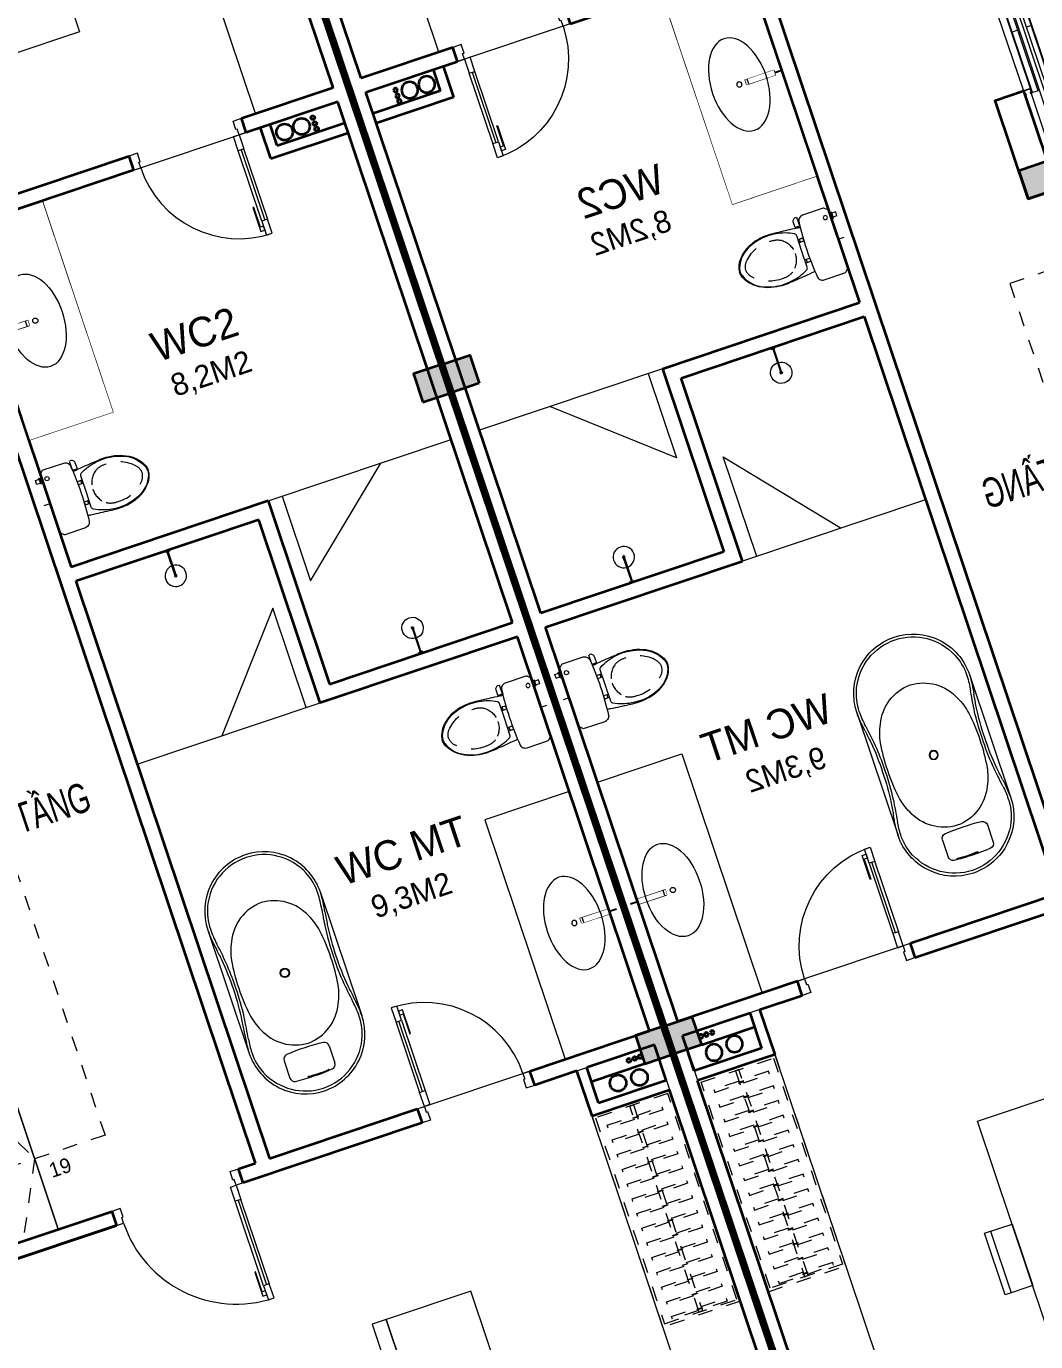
# Model space of a CAD drawing. Header units: metres. Extents: x 568332 to 569219, y 2065964 to 2066430.
# Drawn here: x 568429.1 to 568435.89, y 2065984.98 to 2065993.84 of the extents above; entities that cross this region are included whole.
import ezdxf

# ---------------------------------------------------------------- set-up
doc = ezdxf.new("R2010")
doc.units = ezdxf.units.M
for name, pattern in [('$AUDIT_BAD_LTYPE2', [0]), ('CENTER', [2, 1.25, -0.25, 0.25, -0.25]), ('HIDDEN', [0.375, 0.25, -0.125]), ('HIDDEN2', [0.1875, 0.125, -0.0625]), ('X-5M-G-MB PHONGNGU$0$HIDDEN2', [0.1875, 0.125, -0.0625]), ('xref-thap C (mb tang 32-2)$0$HIDDEN', [0.375, 0.25, -0.125])]:
    doc.linetypes.add(name, pattern=pattern)
doc.layers.get('0').update_dxf_attribs({"linetype": 'CONTINUOUS'})
doc.layers.get('DEFPOINTS').update_dxf_attribs({"linetype": 'CONTINUOUS'})
for name, color, linetype, lineweight in [('-CENTER', 143, 'CENTER', 13), ('-CONCRETE', 1, 'CONTINUOUS', 35), ('-DOOR', 137, 'CONTINUOUS', 9), ('-FURNITURE', 46, 'CONTINUOUS', 9), ('-KH', 143, 'CONTINUOUS', 13), ('-LINE1', 7, 'CONTINUOUS', 18), ('-LINE2', 252, 'CONTINUOUS', 9), ('-STEEL1', 1, 'CONTINUOUS', 35), ('-TEXT', 7, 'CONTINUOUS', 15), ('-WALL', 4, 'CONTINUOUS', 35), ('TEXT25', 2, 'CONTINUOUS', 13)]:
    doc.layers.add(name, color=color, linetype=linetype, lineweight=lineweight)
doc.layers.add('-RANH GIOI LO DAT', color=12, linetype='CONTINUOUS')
doc.layers.add('ChiaLo', color=128, linetype='CENTER')
doc.styles.add('SVN_AVO_thuong', font='')
doc.styles.add('T1', font='', dxfattribs={"height": 200})
doc.styles.get('SVN_AVO_thuong').set_extended_font_data('SVN-Avo')
doc.styles.get('T1').set_extended_font_data('VNgeometric Light')

# ---------------------------------------------------------------- blocks, each defined once
blk = doc.blocks.new('*U187')
at = {"linetype": 'X-5M-G-MB PHONGNGU$0$HIDDEN2'}
for points in [[(0, 600.0000000004657), (0, 0), (1636.196318108544, -5.568266150429466e-10), (1636.196318108544, 599.9999999999088)], [(1616.196318108544, 579.9996613718355), (1616.196318108544, 19.99966137183562), (20, 20.00000000046566), (20, 580.0000000004657)], [(1616.196318108544, 286.6991212949177), (1616.196318108544, 313.0991212948245), (20, 313.0991212953813), (19.99999859370291, 286.6991212952417)], [(113.7817614636733, 319.1750910408318), (109.4317788550979, 319.1750910408318), (109.4317788550979, 280.441767644881), (113.7817614636733, 280.441767644881)], [(227.7817614636733, 319.1750910407849), (223.4317788550979, 319.1750910407849), (223.4317788550979, 280.4417676448341), (227.7817614636733, 280.4417676448341)], [(341.7817614636733, 319.175091040738), (337.4317788550979, 319.175091040738), (337.4317788550979, 280.4417676447872), (341.7817614636733, 280.4417676447872)], [(455.7817614636733, 319.1750910406911), (451.4317788550979, 319.1750910406911), (451.4317788550979, 280.4417676447403), (455.7817614636733, 280.4417676447403)], [(569.7817614636733, 319.1750910406442), (565.431778855098, 319.1750910406442), (565.431778855098, 280.4417676446934), (569.7817614636733, 280.4417676446934)], [(683.7817614636733, 319.1750910405973), (679.431778855098, 319.1750910405973), (679.431778855098, 280.4417676446465), (683.7817614636733, 280.4417676446465)], [(797.7817614636733, 319.1750910405504), (793.431778855098, 319.1750910405504), (793.431778855098, 280.4417676445996), (797.7817614636733, 280.4417676445996)], [(911.7817614636733, 319.1750910405035), (907.431778855098, 319.1750910405035), (907.431778855098, 280.4417676445527), (911.7817614636733, 280.4417676445527)], [(1025.781761463673, 319.1750910404566), (1021.431778855098, 319.1750910404566), (1021.431778855098, 280.4417676445057), (1025.781761463673, 280.4417676445057)], [(1139.781761463673, 319.1750910404097), (1135.431778855098, 319.1750910404097), (1135.431778855098, 280.4417676444588), (1139.781761463673, 280.4417676444588)], [(1253.781761463673, 319.1750910403628), (1249.431778855098, 319.1750910403628), (1249.431778855098, 280.4417676444119), (1253.781761463673, 280.4417676444119)], [(1367.781761463673, 319.1750910403159), (1363.431778855098, 319.1750910403159), (1363.431778855098, 280.441767644365), (1367.781761463673, 280.441767644365)], [(1481.781761463673, 319.175091040269), (1477.431778855098, 319.175091040269), (1477.431778855098, 280.4417676443181), (1481.781761463673, 280.4417676443181)], [(1595.781761463673, 319.175091040222), (1591.431778855098, 319.175091040222), (1591.431778855098, 280.4417676442712), (1595.781761463673, 280.4417676442712)]]:
    blk.add_lwpolyline(points, close=True, dxfattribs=at)
for points in [[(122.2409142897814, 313.1103512093413), (122.2409142897814, 515.2497102723445), (100.1765458012815, 515.2497102723445), (100.1765458012815, 313.1103512093413)], [(236.2409142897814, 313.1103512092944), (236.2409142897814, 515.2497102722975), (214.1765458012815, 515.2497102722975), (214.1765458012815, 313.1103512092944)], [(350.2409142897814, 313.1103512092475), (350.2409142897814, 515.2497102722507), (328.1765458012815, 515.2497102722507), (328.1765458012815, 313.1103512092475)], [(464.2409142897814, 313.1103512092006), (464.2409142897814, 515.2497102722037), (442.1765458012815, 515.2497102722037), (442.1765458012815, 313.1103512092006)], [(578.2409142897814, 313.1103512091537), (578.2409142897814, 515.2497102721569), (556.1765458012815, 515.2497102721569), (556.1765458012815, 313.1103512091537)], [(692.2409142897814, 313.1103512091068), (692.2409142897814, 515.24971027211), (670.1765458012815, 515.24971027211), (670.1765458012815, 313.1103512091068)], [(806.2409142897814, 313.1103512090599), (806.2409142897814, 515.249710272063), (784.1765458012815, 515.249710272063), (784.1765458012815, 313.1103512090599)], [(920.2409142897814, 313.110351209013), (920.2409142897814, 515.2497102720162), (898.1765458012815, 515.2497102720162), (898.1765458012815, 313.110351209013)], [(1034.240914289781, 313.1103512089661), (1034.240914289781, 515.2497102719692), (1012.176545801281, 515.2497102719692), (1012.176545801281, 313.1103512089661)], [(1148.240914289781, 313.1103512089192), (1148.240914289781, 515.2497102719224), (1126.176545801281, 515.2497102719224), (1126.176545801281, 313.1103512089192)], [(1262.240914289781, 313.1103512088723), (1262.240914289781, 515.2497102718754), (1240.176545801281, 515.2497102718754), (1240.176545801281, 313.1103512088723)], [(1376.240914289781, 313.1103512088254), (1376.240914289781, 515.2497102718285), (1354.176545801281, 515.2497102718285), (1354.176545801281, 313.1103512088254)], [(1490.240914289781, 313.1103512087785), (1490.240914289781, 515.2497102717816), (1468.176545801281, 515.2497102717816), (1468.176545801281, 313.1103512087785)], [(1604.240914289781, 313.1103512087315), (1604.240914289781, 515.2497102717347), (1582.176545801281, 515.2497102717347), (1582.176545801281, 313.1103512087315)], [(100.1765458012815, 286.7103512094345), (100.1765458012815, 92.0852110228024), (122.2409142897814, 92.0852110228024), (122.2409142897814, 286.7103512094345)], [(214.1765458012815, 286.7103512093876), (214.1765458012815, 92.08521102275549), (236.2409142897814, 92.08521102275549), (236.2409142897814, 286.7103512093876)], [(328.1765458012815, 286.7103512093407), (328.1765458012815, 92.08521102270858), (350.2409142897814, 92.08521102270858), (350.2409142897814, 286.7103512093407)], [(442.1765458012815, 286.7103512092938), (442.1765458012815, 92.08521102266168), (464.2409142897814, 92.08521102266168), (464.2409142897814, 286.7103512092938)], [(556.1765458012815, 286.7103512092469), (556.1765458012815, 92.08521102261477), (578.2409142897814, 92.08521102261477), (578.2409142897814, 286.7103512092469)], [(670.1765458012815, 286.7103512092), (670.1765458012815, 92.08521102256786), (692.2409142897814, 92.08521102256786), (692.2409142897814, 286.7103512092)], [(784.1765458012815, 286.7103512091531), (784.1765458012815, 92.08521102252095), (806.2409142897814, 92.08521102252095), (806.2409142897814, 286.7103512091531)], [(898.1765458012815, 286.7103512091062), (898.1765458012815, 92.08521102247404), (920.2409142897814, 92.08521102247404), (920.2409142897814, 286.7103512091062)], [(1012.176545801281, 286.7103512090592), (1012.176545801281, 92.08521102242715), (1034.240914289781, 92.08521102242715), (1034.240914289781, 286.7103512090592)], [(1126.176545801281, 286.7103512090123), (1126.176545801281, 92.08521102238024), (1148.240914289781, 92.08521102238024), (1148.240914289781, 286.7103512090123)], [(1240.176545801281, 286.7103512089654), (1240.176545801281, 92.08521102233333), (1262.240914289781, 92.08521102233333), (1262.240914289781, 286.7103512089654)], [(1354.176545801281, 286.7103512089186), (1354.176545801281, 92.08521102228642), (1376.240914289781, 92.08521102228642), (1376.240914289781, 286.7103512089186)], [(1468.176545801281, 286.7103512088717), (1468.176545801281, 92.0852110222395), (1490.240914289781, 92.0852110222395), (1490.240914289781, 286.7103512088717)], [(1582.176545801281, 286.7103512088247), (1582.176545801281, 92.0852110221926), (1604.240914289781, 92.0852110221926), (1604.240914289781, 286.7103512088247)]]:
    blk.add_lwpolyline(points, dxfattribs=at)
blk = doc.blocks.new('A$C18091ED7')
for p, q in [((9.957147995010018e-09, -42.13376978135784), (0, -3.786117304116488e-07)), ((146.1412317672475, -26.59467297248193), (179.181621938591, -26.59467296488583)), ((146.1412317672475, -26.59467297248193), (146.1412317680188, -30.17859706786112)), ((146.1412317680188, -30.17859706786112), (165.7503655985456, -30.17859706340823)), ((153.0594147269658, -36.79204952501459), (146.1412317680188, -30.17859706786112)), ((152.3191092506386, -2.717133611440659e-07), (152.3191092568413, -26.59467297093943)), ((152.3191092506386, -2.717133611440659e-07), (179.1816219322718, -2.654269337654114e-07)), ((153.0594147269658, -36.79204952501459), (165.7503656001572, -36.79204952192958)), ((153.0594147275151, -39.73033438943094), (153.0594147269658, -36.79204952501459)), ((153.0594147275151, -39.73033438943094), (178.4413164740145, -39.73033438349376)), ((153.0594147275151, -39.73033438943094), (178.4413164740145, -39.73033438349376)), ((153.0594147275151, -39.73033438943094), (153.0594147281554, -42.13376974494895)), ((185.3594994290725, -30.17859705851879), (165.7503655985456, -30.17859706340823)), ((178.4413164733487, -36.79204951884458), (165.7503656001572, -36.79204952192958)), ((185.3594994290725, -30.17859705851879), (178.4413164733487, -36.79204951884458)), ((178.4413164733487, -36.79204951884458), (178.4413164740145, -39.73033438349376)), ((178.4413164740145, -39.73033438349376), (178.4413164746547, -42.1337697392446)), ((179.1816219322718, -2.654269337654114e-07), (179.181621938591, -26.59467296488583)), ((179.181621938591, -26.59467296488583), (185.3594994283012, -26.59467296337243)), ((185.3594994283012, -26.59467296337243), (185.3594994290725, -30.17859705851879)), ((-62.88950393904452, -265.3807882612164), (-81.28145355204106, -265.3807882657275)), ((62.88950401780676, -265.3807882316178), (81.2814536308033, -265.3807882273395)), ((165.3959958605519, -261.9873972070927), (165.3959958671003, -289.7349902229907)), ((167.8691141396885, -259.5142789271486), (228.0810223811895, -259.5142789128586)), ((230.5541406641933, -274.3229751045001), (230.5541406613593, -261.9873971916386)), ((-83.25994817525861, -267.3592828898691), (-83.259948167517, -299.9634285944048)), ((-83.25994817257379, -278.4883151478134), (-83.25994817046012, -287.6388527823146)), ((-60.91100930959874, -290.0299398849311), (-83.25994816994717, -290.0299398901407)), ((-60.91100931491019, -267.3592828844266), (-60.91100930728498, -299.9634285889624)), ((60.9110093945892, -267.3592828557594), (60.9110094022144, -299.9634285600623)), ((60.91100939990065, -290.029939856031), (83.25994826024908, -290.0299398510542)), ((83.25994825493763, -267.3592828505498), (83.25994826256283, -299.9634285550856)), ((83.25994825750604, -278.488315108727), (83.2599482596197, -287.6388527429954)), ((167.8691141472664, -292.2081085020036), (206.7175896017579, -292.2081084926904))]:
    blk.add_line(p, q)
for points in [[(230.0000000517721, -218.5046414944518, -0.1374073801801567), (225.4781190853137, -234.6482587013161), (221.7949787454636, -240.7070387715066, -0.2360805181595358), (198.2560902649639, -255.4947853636986, -0.0519608230665726), (-198.2560901437319, -255.4947854572965, -0.236080518165078), (-221.7949786317113, -240.7070388760185), (-225.4781189743626, -234.6482588077488, -0.1374073801809237), (-229.9999999484608, -218.5046416030382), (-229.9999999831671, -71.98694829508895, -0.1989123673786679), (-226.3782021181105, -63.2431547633314), (-208.8906150607545, -45.75556769772083, -0.1989123673792025), (-200.1468215308087, -42.13376982865157), (9.971699910238385e-09, -42.13376978135784), (200.1468215506357, -42.13376973403501, -0.1989123673792025), (208.8906150822841, -45.75556759897154), (226.3782021480001, -63.24315465634572, -0.1989123673791691), (230.0000000170658, -71.98694818626973)], [(144.14367173758, -618.9627606730501, -0.2124047892419209), (26.30999211127346, -734.491494372196, -0.0276853236339062), (-0.5628229983012716, -738.609219571983, -0.0222792448073508), (-26.30999181118386, -734.4914943844487, -0.2124047892421136), (-144.1436714920528, -618.9627607410075, -0.1427957259999892), (-167.2376623962118, -428.0139674870588, -0.0930051380368448), (-127.9331820271946, -309.1271633332653, -0.2564387014614383), (-111.240849547703, -299.9634286007786), (4.746470949612558e-08, -299.9634285748762), (111.2408496426324, -299.9634285482753, -0.2564387014619951), (127.933182126606, -309.1271632729331, -0.0930051380368741), (167.2376625517572, -428.0139674081001, -0.1427957260000456)]]:
    blk.add_lwpolyline(points, format="xyb", close=True)
at = {"linetype": 'xref-thap C (mb tang 32-2)$0$HIDDEN', "ltscale": 100}
blk.add_lwpolyline([(61.00044987679576, -669.0176259216969, -0.1990312026443698), (1.417429302819073e-07, -698.769823720475, -0.1990312026443799), (-61.00044960746891, -669.0176259504806, -0.2189240232571595), (-131.9321382956405, -478.313622940972, -0.1537914605682739), (-112.4681372026971, -403.989815428853, -0.2367011859554165), (5.876427167095244e-08, -347.5870280214876, -0.2367011859554843), (112.4681373467611, -403.9898153757968, -0.1537914605681893), (131.9321384748619, -478.313622878748, -0.2189240232571754)], format="xyb", close=True, dxfattribs=at)
blk.add_circle((165.7503656100234, -78.39166221523192), 13.90362011701458)
for centre, radius, start, end in [((-81.28145355158267, -267.3592828894034), 1.978494623656905, 90.00000001354867, 180.0000000133402), ((-62.88950393858613, -267.3592828848923), 1.978494623656905, 1.334021322268115e-08, 90.00000001354867), ((62.88950401826514, -267.3592828552937), 1.978494623656905, 90.00000001354867, 180.0000000133402), ((81.28145363126168, -267.3592828510155), 1.978494623656905, 1.334021322268115e-08, 90.00000001354867), ((167.8691141402633, -261.9873972065106), 2.473118279571131, 90.00000001354867, 180.0000000133402), ((167.8691141466952, -289.7349902224087), 2.473118279571131, 180.0000000133402, 270.0000000135486), ((206.717589598069, -276.6690117186226), 15.53909677420133, 270.0000000135486, 306.4658507565522), ((168.3527972659103, -224.7572911087773), 80.08895368617857, 306.4658507565522, 320.3122930343796), ((228.0810223845983, -274.3229751050822), 2.473118279571131, 320.3122930343796, 1.334021322268115e-08)]:
    blk.add_arc(centre, radius, start, end)
for points, knots in [([(-155.6468228230951, -259.4535552573798), (-156.6353001506941, -267.2522313103836), (-164.2940232875517, -328.394745314552), (-169.1545302536251, -385.0939582949213), (-183.68571763406, -527.7705276800843), (-135.602968026873, -679.1126648240606), (-50.29344375100118, -735.2493608418445), (-19.70048385594782, -741.0901266933652), (1.531116140540689e-07, -743.6724421556864)], [130.6139379315478, 130.6139379315478, 130.6139379315478, 130.6139379315478, 152.8521090939923, 311.1293507817257, 417.703951170228, 561.3833927516608, 697.6926317810714, 710.812262267882, 710.812262267882, 710.812262267882, 710.812262267882]), ([(155.6468228994709, -259.4535551877343), (156.6353002305841, -267.2522312389628), (164.2940233960289, -328.3947452375724), (169.1545303888706, -385.0939582149149), (183.6857178367027, -527.7705275934422), (135.6029683008201, -679.1126647599449), (50.29344405157826, -735.2493608178338), (19.70048415924612, -741.0901266841101), (1.530679583083838e-07, -743.6724421554536)], [130.613937934949, 130.613937934949, 130.613937934949, 130.613937934949, 152.8521090939923, 311.1293507817257, 417.703951170228, 561.3833927516608, 697.6926317810714, 710.812262267882, 710.812262267882, 710.812262267882, 710.812262267882])]:
    blk.add_open_spline(points, degree=3, knots=knots)
blk = doc.blocks.new('shower')
for points in [[(180919.3447017173, -32316.45425928477), (180912.3337561736, -32316.45425928477), (180912.3337561736, -32146.62790954509), (180919.3447017173, -32146.62790954509)], [(180929.3839969719, -32326.62790954066), (180902.2944609144, -32326.62790954066), (180902.2944609144, -32316.45425928477), (180929.3839969719, -32316.45425928477)]]:
    blk.add_lwpolyline(points, close=True)
for radius, start, end in [(72, 272.7906698559544, 267.2093301440456), (8.346062492523743, 294.8355446212717, 245.1644553787283)]:
    blk.add_arc((180915.8392289462, -32146.62790954416), radius, start, end)
blk = doc.blocks.new('Sink_Cicle')
blk.add_lwpolyline([(17.49999987077899, -50.00226151314564), (-17.49999987077899, -49.99773848685436), (-17.51615354442038, -252.2967581441626), (17.48384613892995, -252.3012811850058)], close=True)
blk.add_circle((0, -300), 17.5)
at = {"layer": 'DEFPOINTS'}
blk.add_line((0, -100), (0, 0), dxfattribs=at)
blk.add_wipeout([(17.499999870775355, -50.00226151314928), (-17.49999987078263, -49.99773848685436), (-17.516153544427652, -252.29675814416623), (17.48384613892631, -252.3012811850058)])
at = {"layer": '-FURNITURE', "linetype": 'Continuous'}
blk.add_ellipse((0, -300), major_axis=(-325, 0), ratio=0.5846153846153846, dxfattribs=at)
blk.add_line((-17.51421511289664, -237.2967582757119), (17.48578462866135, -237.3012813020032))
blk = doc.blocks.new('*U185')
at = {"ltscale": 300}
blk.add_lwpolyline([(0, 0), (1499.999999999953, 0), (1499.999999999953, -600), (0, -600)], close=True, dxfattribs=at)
blk.add_wipeout([(0, 7.275957614183426e-12), (1499.9999999999427, 7.275957614183426e-12), (1499.9999999999427, -600), (0, -600)], dxfattribs=at)
blk.add_blockref('Sink_Cicle', (749.9999999999764, 0), dxfattribs=at)
blk = doc.blocks.new('A$C52EE6B0C')
for p, q in [((-17.20769670707523, 15.73427220259327), (17.21740616677562, 15.73427220259327)), ((-17.20769664159161, -15.76179078378482), (17.25286010079435, -15.76177874789573))]:
    blk.add_line(p, q)
for radius in [1.2047244094, 1.0625984252]:
    blk.add_circle((0.004854760598391294, -0.01375929062487558), radius)
for centre, radius, start, end in [((-17.24314525874797, -0.01207868778146803), 15.74633857169191, 90.00004679933201, 180.0060212317107), ((-17.25508472573711, 0.1019342582440004), 14.92367355756088, 89.89259614786677, 114.0143398310184), ((-18.18116453613038, -21.56814891623799), 37.31420158923805, 80.32537186998005, 88.55949406869577), ((-17.85723445771146, -16.41196067107376), 31.44385665188106, 80.95530103647799, 88.85173392611411), ((3.492732717044419, 116.0118507486186), 102.6900642221361, 260.8064278436171, 264.356453546728), ((10.00461303815246, 158.7953360565007), 145.2428134353977, 261.321760178495, 262.6566174950622), ((-0.8758374273893423, 77.0744670072454), 62.80248494290996, 262.9722866301048, 270.8034968767962), ((0.8855469487607479, 77.0744670072454), 62.80248494290996, 269.1965031232039, 277.0277133698951), ((-18.4352474148327, 226.8786012548953), 214.5500408366301, 276.9922117853802, 278.5967700074263), ((-9.994903516751947, 158.7953360565007), 145.2428134353977, 277.3433825049378, 278.678239821505), ((18.19087405753089, -21.56814891623799), 37.31420158923805, 91.44050593130423, 99.67462813001998), ((17.49661970126908, -11.01489087357186), 26.04177352760918, 90.57161639594337, 98.52623542419117), ((17.38028173809289, 0.6458196171442978), 14.38048270410287, 65.5240217261104, 90.57161639594337), ((17.25285478011938, -0.01207868778146803), 15.74633857169191, 359.9939787682893, 89.999953200668), ((-17.21041953764507, 0.001682114729192108), 15.03342542002128, 114.0143397923319, 180.0588324882195), ((-7.450100970658241, -0.4025184732163325), 12.18724008712164, 113.3669392692271, 178.1720206420629), ((-5.419667109847069, -2.205582012422383), 14.69270855791083, 98.51976196149644, 117.8512947361469), ((-0.2559751088847406, -36.67531980102649), 49.54707038386372, 89.69837733597764, 98.51976196149644), ((-0.4392543211579323, 89.40770245710155), 75.83928513553873, 265.3361413481834, 270.3355216603239), ((0.5786736126174219, 84.46415005414747), 70.89675459107134, 269.5362586194438, 275.7509718273354), ((0.26568463028525, -36.67531980102649), 49.54707038386372, 81.48023803850357, 90.30162266402236), ((5.429376631247578, -2.205582012422383), 14.69270855791083, 62.14870526385309, 81.48023803850357), ((7.459810492087854, -0.4025184732163325), 12.18724008712164, 1.827979357937088, 66.63306073077288), ((17.03142645675689, -0.1205247127218172), 15.22249436628161, 0.4018525137937155, 65.5240217261104), ((28.29923964393674, 2.770475775178056), 0.2863587186237817, 160.8078893687392, 185.677575747249), ((1.032724158198107, 0.0596931052277796), 27.11457574387047, 359.8447870516113, 5.677575747249001), ((28.14528837171383, 2.82406351249665), 0.1233475539422422, 123.474108831765, 160.8078893687392), ((28.11764562025201, 2.865868186636362), 0.07323016681635565, 85.79124561711077, 123.474108831765), ((28.11499697584077, 2.829875804425683), 0.1093198730242431, 39.09426345110634, 85.79124561711077), ((27.9923979784362, 2.718469867249951), 0.2748749163090767, 4.941295606222266, 41.00239497281166), ((1.841417531803017, 0.05082119413418695), 26.56153366930607, 359.8606935406443, 5.815426488843808), ((-17.24314525874797, -0.01544044824549928), 15.74633857169191, 179.9939787682893, 269.999953200668), ((-17.21041951692314, -0.02920073014684021), 15.03342545060523, 179.9411309193374, 245.9856601689816), ((-7.450100970658241, 0.3749993371893652), 12.18724008712164, 181.8279793579371, 246.6330607307729), ((7.459810492087854, 0.3749993371893652), 12.18724008712164, 293.3669392692271, 358.1720206420629), ((17.25285478011938, -0.01544044824549928), 15.74633857169191, 270.000046799332, 0.006021231710728335), ((17.0314264257031, 0.09300610912032425), 15.22249441194929, 294.4759783475301, 359.5981396082714), ((28.29923964393674, -2.797994911205024), 0.2863587186237817, 174.322424252751, 199.1921106312608), ((1.032724158198107, -0.08721224125474691), 27.11457574387047, 354.322424252751, 0.1552129483886985), ((28.14528837171383, -2.851582648523618), 0.1233475539422422, 199.1921106312608, 236.525891168235), ((28.11764562025201, -2.89338732266333), 0.07323016681635565, 236.525891168235, 274.2087543828892), ((28.11499697584077, -2.85739494045265), 0.1093198730242431, 274.2087543828892, 320.9057365488936), ((27.9923979784362, -2.745989003276918), 0.2748749163090767, 318.9976050271883, 355.0587043937777), ((1.841417531803017, -0.07834033016115427), 26.56153366930607, 354.1845735111562, 0.1393064593556944), ((-17.25508472573711, -0.1294528978760354), 14.92367355756088, 245.9856601689816, 270.1074038521332), ((3.492732717044419, -116.0393693881924), 102.6900642221361, 95.64354645327202, 99.19357215638293), ((-5.419667109847069, 2.178062876395416), 14.69270855791083, 242.1487052638531, 261.4802380385036), ((-0.2559751088847406, 36.64780066499952), 49.54707038386372, 261.4802380385036, 270.3016226640223), ((-0.4392543211579323, -89.43522109673359), 75.83928513553873, 89.66447833967614, 94.66385865181664), ((0.26568463028525, 36.64780066499952), 49.54707038386372, 269.6983773359776, 278.5197619614964), ((0.5786736126174219, -84.4916686937795), 70.89675459107134, 84.24902817266455, 90.4637413805562), ((5.429376631247578, 2.178062876395416), 14.69270855791083, 278.5197619614964, 297.8512947361469), ((17.38028173809289, -0.6733382567763329), 14.38048270410287, 269.4283836040566, 294.4759782738896), ((-18.18116453613038, 21.54062978021102), 37.31420158923805, 271.4405059313042, 279.6746281300199), ((-17.85723445771146, 16.38444203144172), 31.44385665188106, 271.1482660738859, 279.044698963522), ((10.00461303815246, -158.8228551925276), 145.2428134353977, 97.3433825049378, 98.67823982150497), ((-0.8758374273893423, -77.10198614327237), 62.80248494290996, 89.19650312320385, 97.02771336989514), ((0.8855469487607479, -77.10198614327237), 62.80248494290996, 82.97228663010486, 90.80349687679617), ((-18.4352474148327, -226.9061198945274), 214.5500408366301, 81.40322999257371, 83.00778821461982), ((-9.994903516751947, -158.8228551925276), 145.2428134353977, 81.32176017849503, 82.65661749506219), ((18.19087405753089, 21.54062978021102), 37.31420158923805, 260.32537186998, 268.5594940686958), ((17.49661970126908, 10.98737223393982), 26.04177352760918, 261.4737645758088, 269.4283836040566)]:
    blk.add_arc(centre, radius, start, end)
at = {"layer": 'DEFPOINTS'}
for tag, p in [('MODELNUMBER', (0, 0)), ('TRADENAME', (0, -0.001666666648816317)), ('PRODUCT', (0, -0.003333333355840296)), ('MATERIAL', (0, -0.005000000004656613))]:
    blk.add_attdef(tag, p, '', height=0.001, dxfattribs=at)
blk = doc.blocks.new('X-5M-G-MB PHONGNGU$0$A$C25DB0C3F')
at = {"elevation": -1.640194e-10}
for points in [[(197.042397281708, 437.8598038521595), (197.0369402521756, -4.041241481900215e-06), (2.670008689165115e-05, 0.002451622160151601), (0.005483729648403823, 437.8622595155612)], [(0.005483729648403823, 437.8622595155612), (197.0369402521756, 437.8622595153283), (197.0369402521756, -4.041241481900215e-06), (0.005483729648403823, -4.041226929984987e-06)]]:
    blk.add_lwpolyline(points, close=True, dxfattribs=at)
at = {"elevation": -1.640194e-10, "flags": 128}
blk.add_lwpolyline([(43.79146451898851, 437.8617138124537), (43.78600748942699, 0.001905919052660465)], dxfattribs=at)
blk = doc.blocks.new('X-5M-DH-2-CORE$0$A$C75E80C28')
at = {"layer": '-LINE2', "linetype": 'Continuous', "ltscale": 2}
for p, q in [((-510.0000099998433, -21.5000000000291), (-510.0000099998579, -50.60000000000582)), ((-506.8000099998899, -21.5000000000291), (-510.0000099998433, -21.5000000000291)), ((-510.0000099998579, -108.5000000000291), (-510.0000099998433, -79.39999999999418)), ((-506.8000099998899, -21.5000000000291), (-506.8000099999044, -50.60000000000582)), ((-506.8000099999044, -108.5000000000291), (-506.8000099998899, -79.39999999999418)), ((-456.2000100000296, -56.79999999998836), (-500.6000099999364, -56.80000000001746)), ((-456.2000100000441, -60), (-500.600009999951, -60.0000000000291)), ((-456.2000100000296, -70), (-500.6000099999364, -70.0000000000291)), ((-456.2000100000296, -73.19999999995343), (-500.6000099999364, -73.19999999998254)), ((-453.2000100000441, -63), (-453.2000100000296, -67)), ((-450.0000099998579, -63), (-450.0000099998433, -67)), ((450.0000100000616, -63), (450.0000100000761, -67)), ((453.200010000015, -63), (453.2000100000296, -67)), ((456.2000100000296, -56.79999999998836), (500.6000100000529, -56.79999999998836)), ((456.200010000015, -60), (500.6000100000383, -60)), ((456.2000100000296, -70), (500.6000100000529, -70)), ((456.2000100000296, -73.19999999995343), (500.6000100000529, -73.19999999995343)), ((506.8000100001227, -21.5), (510.0000100000761, -21.5)), ((506.8000100001227, -21.5), (506.8000100001082, -50.59999999997672)), ((506.8000100001227, -108.5), (506.8000100001227, -79.39999999996508)), ((510.0000100000761, -21.5), (510.0000100000616, -50.59999999997672)), ((510.0000100000761, -108.5), (510.0000100000761, -79.39999999996508)), ((-731.0000002632733, -148.9999999649008), (730.9999997367267, -148.9999999649299)), ((-731.0000002698944, -1304.999999934109), (-731.0000002632733, -148.9999999649008)), ((-556.8000102631631, -112.4999999912397), (-560.0000102631166, -112.4999999912397)), ((456.800009736864, -112.4999999912397), (460.0000097368174, -112.4999999912397)), ((730.9999997301056, -1304.999999934109), (730.9999997367267, -148.9999999649299)), ((-700.0000002632733, -178.9999999649008), (699.9999997367267, -178.9999999649299)), ((-700.0000002699089, -1224.999999934109), (-700.0000002632733, -178.9999999649008)), ((699.9999997300911, -1224.999999934109), (699.9999997367267, -178.9999999649299)), ((-700.0000002699089, -1224.999999934109), (-400.0000002699089, -1224.999999934138)), ((-400.0000002698944, -1304.999999934138), (-400.0000002699089, -1224.999999934138)), ((699.9999997300911, -1224.999999934109), (399.9999997300911, -1224.999999934109)), ((399.9999997301056, -1304.999999934109), (399.9999997300911, -1224.999999934109)), ((839.9999997301056, -1304.999999934109), (-840.0000002698944, -1304.999999934109)), ((-840.0000002698944, -1364.999999934109), (-840.0000002698944, -1304.999999934109)), ((424.9999997301056, -1308.999999934109), (-425.0000002698944, -1308.999999934109)), ((-425.0000002699089, -1342.999999934109), (-425.0000002698944, -1308.999999934109)), ((-2.6989437174052e-07, -1308.999999934109), (-2.699089236557484e-07, -1342.999999934109)), ((424.9999997300911, -1342.999999934109), (424.9999997301056, -1308.999999934109)), ((839.9999997301056, -1364.999999934109), (839.9999997301056, -1304.999999934109)), ((839.9999997301056, -1364.999999934109), (-840.0000002698944, -1364.999999934109)), ((839.9999997301056, -1394.999999934109), (-840.0000002698944, -1394.999999934109)), ((-840.0000002698944, -1394.999999934109), (-840.0000002698944, -1454.999999934109)), ((429.9999997300911, -1405.999999934138), (-430.0000002699089, -1405.999999934109)), ((-430.0000002699089, -1405.999999934109), (-430.0000002698944, -1445.999999934109)), ((424.9999997300911, -1342.999999934109), (-425.0000002699089, -1342.999999934109)), ((-2.699089236557484e-07, -1405.999999934109), (-2.6989437174052e-07, -1445.999999934109)), ((429.9999997300911, -1405.999999934138), (429.9999997301056, -1445.999999934138)), ((839.9999997301056, -1394.999999934109), (839.9999997301056, -1454.999999934109)), ((-840.0000002698944, -1454.999999934109), (-435.0000002698944, -1454.999999934109)), ((-435.0000002698944, -1449.999999934109), (-435.0000002699089, -1459.999999934109)), ((-435.0000002698944, -1449.999999934109), (-400.0000002698944, -1449.999999934138)), ((-435.0000002699089, -1459.999999934109), (-425.0000002699089, -1459.999999934109)), ((-435.0000002698653, -1489.999999934109), (-435.0000002698653, -1499.999999934109)), ((-435.0000002698653, -1489.999999934109), (-425.0000002698653, -1489.999999934109)), ((-435.0000002698653, -1499.999999934109), (-400.0000002698653, -1499.999999934138)), ((-433.4000002698012, -1451.599999934086), (-433.4000002698012, -1458.399999934074)), ((-433.4000002698012, -1451.599999934086), (-401.6000002697547, -1451.599999934086)), ((-433.4000002698012, -1458.399999934074), (-425.0000002698944, -1458.399999934074)), ((-433.4000002697721, -1491.599999934086), (-433.4000002697721, -1498.399999934074)), ((-433.4000002697721, -1491.599999934086), (-425.0000002698653, -1491.599999934086)), ((-433.4000002697721, -1498.399999934074), (-401.6000002697256, -1498.399999934074)), ((429.9999997301056, -1445.999999934138), (-430.0000002698944, -1445.999999934109)), ((-425.0000002698944, -1458.399999934074), (-425.0000002699089, -1459.999999934109)), ((-425.0000002698653, -1489.999999934109), (-425.0000002698653, -1491.599999934086)), ((-401.6000002697547, -1451.599999934086), (-401.6000002697256, -1498.399999934074)), ((399.9999997301056, -1449.999999934109), (-400.0000002698944, -1449.999999934138)), ((-400.0000002698944, -1449.999999934138), (-400.0000002698653, -1499.999999934138)), ((399.9999997301056, -1449.999999934109), (399.9999997301347, -1499.999999934109)), ((434.9999997301056, -1449.999999934109), (399.9999997301056, -1449.999999934109)), ((434.9999997301347, -1499.999999934109), (399.9999997301347, -1499.999999934109)), ((401.5999997301988, -1451.599999934086), (401.5999997302279, -1498.399999934074)), ((433.3999997302453, -1451.599999934086), (401.5999997301988, -1451.599999934086)), ((433.3999997302744, -1498.399999934074), (401.5999997302279, -1498.399999934074)), ((433.3999997302453, -1458.399999934074), (424.9999997301056, -1458.399999934074)), ((424.9999997301056, -1458.399999934074), (424.9999997301056, -1459.999999934109)), ((434.9999997301056, -1459.999999934109), (424.9999997301056, -1459.999999934109)), ((424.9999997301347, -1489.999999934109), (424.9999997301347, -1491.599999934086)), ((434.9999997301347, -1489.999999934109), (424.9999997301347, -1489.999999934109)), ((433.3999997302744, -1491.599999934086), (424.9999997301347, -1491.599999934086)), ((433.3999997302453, -1451.599999934086), (433.3999997302453, -1458.399999934074)), ((433.3999997302744, -1491.599999934086), (433.3999997302744, -1498.399999934074)), ((434.9999997301056, -1449.999999934109), (434.9999997301056, -1459.999999934109)), ((839.9999997301056, -1454.999999934109), (434.9999997301056, -1454.999999934109)), ((434.9999997301347, -1489.999999934109), (434.9999997301347, -1499.999999934109))]:
    blk.add_line(p, q, dxfattribs=at)
for points in [[(-450.0000000000146, 0), (-450, -130), (450, -130), (449.9999999999854, 0)], [(-200, -29), (200.0000000001164, -29), (200.0000000001164, -101), (-200, -101)], [(-36.0000002632587, -583.9999999649008), (35.9999997367413, -583.9999999649008), (35.99999973675585, -983.9999999649008), (-36.00000026324415, -983.9999999649008)]]:
    blk.add_lwpolyline(points, close=True, dxfattribs=at)
for points in [[(-780.0000002632587, -788.9999999649008), (-751.0000002632587, -788.9999999649299, 0.414213562373095), (-750.0000002632733, -787.9999999649008), (-750.0000002632587, -783.9999999649008), (-750.0000002632587, -779.9999999649008, 0.414213562373095), (-751.0000002632733, -778.9999999649299), (-780.0000002632733, -778.9999999649881, -0.2569775838576673), (-784.1207396915852, -781.9399999648449), (-797.9000002631656, -781.939999964874, -0.414213562373095), (-800.9000002631656, -778.939999964874), (-804.0000002632587, -749.4999999649008, 0.414213562373095), (-807.0000002632587, -746.4999999649008), (-812.0000002632587, -746.4999999649008), (-812.0000002632587, -783.9999999649008), (-812.0000002632587, -821.4999999649008), (-807.0000002632587, -821.4999999649008, 0.414213562373095), (-804.0000002632587, -818.4999999649008), (-800.9000002631656, -789.0599999648693, -0.414213562373095), (-797.9000002631656, -786.0599999648693), (-784.1207396915852, -786.0599999648402, -0.2569775838576673), (-780.0000002632587, -788.9999999647553)], [(779.9999997367413, -788.9999999649299), (750.9999997367413, -788.9999999649008, -0.414213562373095), (749.9999997367267, -787.9999999649299), (749.9999997367413, -783.9999999649299), (749.9999997367413, -779.9999999649299, -0.414213562373095), (750.9999997367267, -778.9999999649008), (779.9999997368432, -778.9999999650172, 0.2569775838576673), (784.1207391653006, -781.939999964874), (797.899999736881, -781.9399999648449, 0.414213562373095), (800.899999736881, -778.9399999648449), (803.9999997367413, -749.4999999649008, -0.414213562373095), (806.9999997367413, -746.4999999649008), (811.9999997367413, -746.4999999649008), (811.9999997367413, -783.9999999649008), (811.9999997367413, -821.4999999649008), (806.9999997367413, -821.4999999649008, -0.414213562373095), (803.9999997367413, -818.4999999649008), (800.899999736881, -789.0599999648402, 0.414213562373095), (797.899999736881, -786.0599999648402), (784.1207391653006, -786.0599999648693, 0.2569775838576672), (779.9999997368577, -788.9999999647844)]]:
    blk.add_lwpolyline(points, format="xyb", dxfattribs=at)
for centre, radius, start, end in [((-500.600009999951, -50.60000000000582), 9.400000000001475, 180, 270), ((-500.6000099999364, -79.39999999999418), 9.399999999997844, 90, 180), ((-500.600009999951, -50.60000000000582), 6.200000000004374, 180, 270), ((-500.6000099999364, -79.39999999999418), 6.19999999999734, 90, 180), ((-456.2000100000441, -63), 6.19999999999713, 0, 90), ((-456.2000100000441, -63), 3.000000000000045, 0, 90), ((-456.2000100000296, -67), 6.20000000000076, 270, 0), ((-456.2000100000296, -67), 2.999999999999834, 270, 0), ((456.200010000015, -63), 6.19999999999713, 90, 180), ((456.2000100000296, -67), 6.20000000000076, 180, 270), ((456.200010000015, -63), 3.000000000000045, 90, 180), ((456.2000100000296, -67), 2.999999999999834, 180, 270), ((500.6000100000383, -50.59999999997672), 6.200000000004374, 270, 0), ((500.6000100000383, -50.59999999997672), 9.400000000001475, 270, 0), ((500.6000100000529, -79.39999999996508), 9.399999999997844, 0, 90), ((500.6000100000529, -79.39999999996508), 6.19999999999734, 0, 90)]:
    blk.add_arc(centre, radius, start, end, dxfattribs=at)
blk = doc.blocks.new('A$C5C575821')
at = {"layer": '-CONCRETE'}
h = blk.add_hatch(color=256, dxfattribs=at)
h.dxf.hatch_style = 1
h.paths.add_polyline_path([(-0.00237559899687767, 200.0000000000146), (-0.00237559899687767, 1.455191522836685e-11), (199.9976244010031, 1.455191522836685e-11), (199.9976244010031, 200.0000000000146)])
blk.add_lwpolyline([(-0.00237559899687767, 1.455191522836685e-11), (199.9976244010031, 1.455191522836685e-11), (199.9976244010031, 200.0000000000146), (-0.00237559899687767, 200.0000000000146)], close=True, dxfattribs=at)
blk = doc.blocks.new('A$C3F71457E')
at = {"layer": '-CONCRETE'}
blk.add_lwpolyline([(-8.760252967476845e-09, -100.0000002632005), (0, 400), (-1500, 400.0000000000582), (-1500.00000001755, -1399.999999999942), (-1.754960976541042e-08, -1400), (-7.895869202911854e-08, -900.0000002632005), (199.9999999912397, -900.0000002982852), (199.9999999824504, -1600), (-1700.00000001755, -1600), (-1700, 600), (200, 600), (199.9999999912397, -100.0000002982852), (6.140908226370811e-08, -100.0000002632005)], dxfattribs=at)
at = {"layer": '-LINE1'}
blk.add_line((-7.895869202911854e-08, -900.0000002632005), (-8.760252967476845e-09, -100.0000002632005), dxfattribs=at)
at = {"layer": '-WALL'}
for p in [(-1699.997624401003, 399.9999999999854), (0.00237559899687767, 399.9999999999854), (-1699.997624401081, -1599.999999999959), (0.002375601565972829, -1600.000000021305)]:
    blk.add_blockref('A$C5C575821', p, dxfattribs=at)
at = {"color": 2, "rotation": 90}
blk.add_blockref('X-5M-DH-2-CORE$0$A$C75E80C28', (-1500.00000000876, -499.9999999999418), dxfattribs=at)
blk = doc.blocks.new('*U148')
at = {"linetype": '$AUDIT_BAD_LTYPE2'}
for p, q in [((70, 100), (69.99999999999999, 600.0000000000018)), ((89.99999999999999, 600.0000000000018), (90, 100))]:
    blk.add_line(p, q, dxfattribs=at)
for points in [[(49.99999999999999, 600.0000000000018), (89.99999999999999, 600.0000000000018), (89.99999999999999, 700.0000000000018), (49.99999999999999, 700.0000000000018), (49.99999999999999, 600.0000000000018)], [(49.99999999999999, 602.9059272893373), (50, 100)], [(50, 100), (90, 100), (90, 0), (50, 0), (50, 100)]]:
    blk.add_lwpolyline(points)
for points in [[(118.2698876160139, 494.515618111911), (118.2698876160139, 664.1349438079942), (89.99999999999999, 664.1349438079942), (89.99999999999999, 635.8650561920094), (112.6159100928053, 635.8650561920094), (112.6159100928053, 494.515618111911)], [(0, 0), (50, 0), (50, -40), (60, -40), (60, -99.99998804123416), (0, -99.99998804123416)], [(800.0000000000018, 7.105427357600876e-15), (750.0000000000018, 7.105427357600876e-15), (750.0000000000018, -40), (740.0000000000018, -40), (740.0000000000018, -99.99998804123415), (800.0000000000018, -99.99998804123415)]]:
    blk.add_lwpolyline(points, close=True)
at = {"linetype": '$AUDIT_BAD_LTYPE2', "ltscale": 0.3}
blk.add_arc((50, 0), 700.0000000000018, 0, 90, dxfattribs=at)
blk = doc.blocks.new('*U149')
at = {"linetype": '$AUDIT_BAD_LTYPE2'}
for p, q in [((70, 100), (70, 699.9999999999982)), ((90, 699.9999999999982), (90, 100))]:
    blk.add_line(p, q, dxfattribs=at)
for points in [[(50, 699.9999999999982), (90, 699.9999999999982), (90, 799.9999999999982), (50, 799.9999999999982), (50, 699.9999999999982)], [(50, 702.9059272893337), (50, 100)], [(50, 100), (90, 100), (90, 0), (50, 0), (50, 100)]]:
    blk.add_lwpolyline(points)
for points in [[(118.2698876160139, 594.5156181119073), (118.2698876160139, 764.1349438079906), (90, 764.1349438079906), (90, 735.8650561920058), (112.6159100928053, 735.8650561920058), (112.6159100928053, 594.5156181119073)], [(0, 0), (50, 0), (50, -40), (60, -40), (60, -99.99999999999272), (0, -99.99999999999272)], [(899.9999999999982, 1.3252863207713e-28), (849.9999999999982, 1.3252863207713e-28), (849.9999999999982, -40.00000000000001), (839.9999999999982, -40.00000000000001), (839.9999999999982, -99.99999999999272), (899.9999999999982, -99.99999999999272)]]:
    blk.add_lwpolyline(points, close=True)
at = {"linetype": '$AUDIT_BAD_LTYPE2', "ltscale": 0.3}
blk.add_arc((50, 0), 799.9999999999982, 0, 90, dxfattribs=at)
blk = doc.blocks.new('TRUC M4')
at = {"layer": '-WALL'}
for p in [(5600.091917738144, 8999.884963189143), (5600.091917724931, 4299.810387884143)]:
    blk.add_blockref('A$C5C575821', p, dxfattribs=at)
blk = doc.blocks.new('M4- T3')
at = {"layer": '-CONCRETE'}
blk.add_line((722572.4807619327, 36040.65847674727), (722192.6165543946, 36040.65847682203), dxfattribs=at)
for centre, radius in [((722267.9654613414, 42761.38894192949, 5.66516857499076e-09), 55), ((722388.8079115467, 42761.38894192949, 5.66516857499076e-09), 55), ((722479.3047196444, 42792.21569990348, 5.66516857499076e-09), 13), ((722479.3047196444, 42750.46628188742, 5.66516857499076e-09), 13), ((722479.3047196444, 42712.19629493779, 5.66516857499076e-09), 13), ((722477.121635216, 36096.23026655572, 5.66516857499076e-09), 13), ((722518.8710532321, 36096.23026655572, 5.66516857499076e-09), 13), ((722557.1410401817, 36096.23026655572, 5.66516857499076e-09), 13), ((722359.3309084398, 35975.42340253484, 5.66516857499076e-09), 55), ((722507.94839319, 35964.89100825279, 5.66516857499076e-09), 55)]:
    blk.add_circle(centre, radius, dxfattribs=at)
at = {"layer": '-DOOR'}
blk.add_line((721222.5264153124, 42841.25006676854), (722022.5264153148, 42841.25006676854), dxfattribs=at)
blk.add_lwpolyline([(721022.4511023043, 36240.63029542255), (721822.4511022919, 36240.63030905851)], dxfattribs=at)
at = {"layer": '-FURNITURE'}
for p, q in [((721372.5264153124, 40441.25006676854), (722672.6229760458, 40441.25006676842)), ((719972.5343052291, 39040.7558230126), (721272.5343876875, 39040.75582290818))]:
    blk.add_line(p, q, dxfattribs=at)
at = {"layer": '-FURNITURE', "ltscale": 5}
for p, q in [((720274.7878513408, 36832.82397985393), (720274.7209601102, 36710.50077865766)), ((720594.7936871515, 36832.06912719207), (720594.7275377882, 36711.25563132139))]:
    blk.add_line(p, q, dxfattribs=at)
at = {"layer": '-FURNITURE'}
for points in [[(722122.6082896127, 42941.25006682116), (722122.6376646049, 46341.06484041251), (722672.549882103, 46341.06484030727), (722672.5205071107, 42941.25006671592)], [(720672.599773447, 45441.31821018194), (721172.599773447, 45441.31821018194), (721172.599773447, 43841.44755122454), (720672.599773447, 43841.44755122454)], [(722672.6257761812, 36240.63030882359), (722672.6159790519, 37940.33036563794), (722072.6159790519, 37940.33036563794), (722072.6159790519, 36240.63030892417)], [(722122.5621242172, 31740.93705882916), (722122.6188844156, 36140.63030895444), (722672.6194773719, 36140.6303088492), (722672.5627171735, 31740.93705872392)], [(720372.618291185, 34962.06039211251), (720272.6182908004, 34962.06039211251), (720272.6182908004, 33162.06039176443), (720372.618291185, 33162.06039176443)], [(720372.6182908004, 33162.06039174464), (720972.6188841413, 33162.06039174464), (720972.6188841413, 34962.06039211251), (720372.6182908004, 34962.06039211251)]]:
    blk.add_lwpolyline(points, close=True, dxfattribs=at)
for points in [[(721472.5264153124, 40441.25006676854), (721472.526415102, 39841.25006676854), (722172.5264153124, 40441.25006655783)], [(721172.5343876875, 39040.7558229069), (721172.534387477, 39747.32103571847), (720572.5343876875, 39040.75582269665)]]:
    blk.add_lwpolyline(points, dxfattribs=at)
at = {"layer": '-FURNITURE', "ltscale": 5}
for centre, radius, start, end in [((720308.9625403804, 36833.10964036109), 34.19417278572232, 97.79750243452449, 180.4786434530145), ((720429.7814230507, 35188.5078270466), 1683.161974464355, 85.38531070387563, 94.27462811874067), ((720560.5822376066, 36832.33244726648), 34.19417278572232, 359.5587913525278, 82.2399324158464), ((720308.929940501, 36710.18151468718), 34.19417278572232, 179.4650466892902, 262.1461876841188), ((720429.3420955574, 38354.82828564504), 1683.174451148718, 265.7381508553732, 274.6274353079788), ((720560.5504345705, 36711.02591716433), 34.19417278572232, 277.7037576793745, 0.3848987822681355)]:
    blk.add_arc(centre, radius, start, end, dxfattribs=at)
at = {"layer": '-KH', "linetype": 'HIDDEN2', "ltscale": 5}
blk.add_lwpolyline([(718972.3638870139, 36741.25006676912), (717472.6484042627, 36741.25006676912), (717472.6484042627, 40241.25006676889), (718972.3638870139, 40241.25006676889)], close=True, dxfattribs=at)
blk.add_lwpolyline([(718222.5061456382, 37241.25006676912), (718472.3638870139, 36741.25006676912), (718222.5061456382, 36241.25006676912)], dxfattribs=at)
at = {"layer": '-LINE1'}
for p, q in [((718472.3638870139, 37241.25006676912), (718472.3638870139, 36241.25006676912)), ((718472.3638870139, 36241.25006676912), (718472.3638870136, 37241.250066769))]:
    blk.add_line(p, q, dxfattribs=at)
at = {"layer": '-RANH GIOI LO DAT', "linetype": 'HIDDEN', "ltscale": 10, "const_width": 50}
blk.add_lwpolyline([(716772.6383235147, 48540.98193657298), (722772.6145765688, 48540.98193657286), (722772.6636013242, 28541.00532258167), (716772.6873482702, 28541.00532258167)], close=True, dxfattribs=at)
at = {"layer": '-WALL'}
for p, q in [((722772.6194792537, 46540.88190639955), (722772.6553478593, 31540.69149495072)), ((722672.6229763825, 42941.25006676854), (722672.6229771082, 46340.8805667479)), ((719772.5126632042, 42941.25006676854), (721222.5264153159, 42941.25006676854)), ((721222.5264153159, 42941.25006676854), (721222.5264153124, 42841.25006676854)), ((722022.5264153148, 42841.25006676854), (722022.5264153148, 42941.25006676854)), ((722022.5264153148, 42941.25006676854), (722672.6229763825, 42941.25006676854)), ((719872.5191807786, 36240.63030995608), (719872.5191807905, 42841.25006676854)), ((722672.6229763941, 42841.25006676854), (722022.5264153148, 42841.25006676854)), ((722122.6082896127, 42621.25006671592), (722122.6082896127, 42841.2500667158)), ((722192.6082896127, 42691.25006671592), (722192.6082896127, 42841.25006671592)), ((722672.9696414147, 40941.15890718221), (722672.6229763941, 42841.25006676854)), ((722122.6082896127, 42621.25006671592), (722672.5224079492, 42621.25006671592)), ((722192.6082896127, 42691.25006671592), (722672.5218031369, 42691.25006671592)), ((722672.6229760458, 39140.7558228147), (722672.9696414147, 40941.15890718221)), ((721372.5264153124, 40441.25006676854), (719972.445700536, 40441.25006676854)), ((721372.5343877245, 40441.25005962995), (721372.5343876898, 39140.75582290131)), ((721272.5343877219, 40341.25006248573), (719972.4453708681, 40341.25009818694)), ((719972.4453708681, 40341.25009818694), (719972.4480765283, 36240.6303092095)), ((721272.5343876875, 39040.75582290818), (721272.5343877219, 40341.25006248573)), ((721372.5343876898, 39140.75582290131), (722672.6229760458, 39140.7558228147)), ((722672.6229760363, 39040.7558228147), (721272.5343876875, 39040.75582290818)), ((716972.6685261454, 36240.6303102435), (718852.5126632021, 36240.63030996865)), ((718852.5126632021, 36240.63030996865), (718852.5126632196, 36140.63030926154)), ((719752.5126631942, 36140.63030853185), (719752.5126632117, 36240.63030926154)), ((719752.5126632117, 36240.63030926154), (719872.5191807786, 36240.63030995608)), ((719972.4480765283, 36240.6303092095), (721022.4511023043, 36240.63030919274)), ((721022.4511023043, 36240.63030919274), (721022.4511022868, 36140.63031322083)), ((721822.4511022745, 36140.63030905851), (721822.4511022919, 36240.63030905851)), ((721822.4511022919, 36240.63030905851), (722672.6229757727, 36240.63030882347)), ((716872.6685261519, 36140.63030997587), (718852.5026588845, 36140.63030997296)), ((718852.5126632196, 36140.63030926154), (716872.6685261452, 36140.63031025817)), ((721022.4511022868, 36140.63031322083), (719752.5126631942, 36140.63030853185)), ((722122.6165544142, 36140.63030896455), (721822.4511022745, 36140.63030905851)), ((722122.6165543492, 35820.58732244202), (722122.6165544142, 36140.63030896455)), ((722672.9768709696, 36140.63030879227), (722192.6165544142, 36140.63030894264)), ((722192.6165543492, 35890.58732244202), (722192.6165544142, 36140.63030894264)), ((722672.6194759037, 35890.58603230996), (722672.6194759686, 36140.45047431048)), ((722672.9529830315, 35890.58603141358), (722672.9768709696, 36140.63030879227)), ((722192.6165543492, 35890.58732244202), (722672.9529830313, 35890.58603141357)), ((722122.6165543492, 35820.58732244202), (722672.9479165727, 35820.58603153955)), ((722672.6584122847, 31740.69149495072), (722672.9479165727, 35820.58603153954))]:
    blk.add_line(p, q, dxfattribs=at)
at = {"layer": '-DOOR', "rotation": 180}
for name, p in [('*U148', (722022.5264153148, 42841.2500787273)), ('*U149', (719752.5126632052, 36140.63030851788))]:
    blk.add_blockref(name, p, dxfattribs=at)
at = {"layer": '-DOOR'}
blk.add_blockref('*U148', (721022.4511022868, 36240.63029542255), dxfattribs=at)
at = {"layer": '-FURNITURE'}
for name, p, rotation in [('A$C18091ED7', (719930.3189197511, 40891.25006675853), 89.99999999999999), ('shower', (901538.3291082382, 8014.622170795614), 180)]:
    blk.add_blockref(name, p, dxfattribs=dict(at, rotation=rotation))
at = {"layer": '-FURNITURE', "xscale": -1}
blk.add_blockref('shower', (902938.417910811, 71467.38373239865), dxfattribs=at)
for name, p, rotation in [('A$C18091ED7', (722714.7581840442, 38540.54309421642), 270), ('X-5M-G-MB PHONGNGU$0$A$C25DB0C3F', (721169.6530956454, 33793.28812284155), 359.9992859249025)]:
    blk.add_blockref(name, p, dxfattribs=dict(at, rotation=rotation))
at = {"layer": '-FURNITURE', "xscale": 25.39829667096628, "yscale": 25.39829667096628, "zscale": 25.39829667096628, "rotation": 270}
blk.add_blockref('A$C52EE6B0C', (720468.3234548788, 37392.9023664643), dxfattribs=at).add_auto_attribs({'MODELNUMBER': 'K-1800', 'TRADENAME': 'ABRAZO', 'PRODUCT': 'BATH', 'MATERIAL': 'LITHOCAST'})
at = {"layer": '-FURNITURE', "extrusion": (0, 0, -1), "xscale": 0.916666666665974, "yscale": 0.916666666665974, "zscale": -0.916666666665974, "rotation": 270}
blk.add_blockref('*U187', (-722672.6257761633, 35820.58607529911), dxfattribs=at)
at = {"layer": '-WALL', "xscale": -1, "rotation": 180}
blk.add_blockref('A$C3F71457E', (718472.7450528115, 41341.25006676854), dxfattribs=at)
at = {"layer": '-TEXT', "style": 'T1'}
blk.add_text('19', height=100, rotation=359.9999999899487, dxfattribs=at).set_placement((718542.0748519821, 36580.96517411566))
at = {"layer": 'TEXT25'}
for s, height, style, p in [('WC2', 200, 'SVN_AVO_thuong', (720962.433069298, 41562.92226868686)), ('8,2M2', 150, 'T1', (721003.5548668671, 41304.30538186016)), ('WC MT', 200, 'SVN_AVO_thuong', (721024.908326895, 37822.71229703717)), ('9,3M2', 150, 'T1', (721164.5471019079, 37543.84404748135))]:
    blk.add_text(s, height=height, rotation=359.9999999899488, dxfattribs=dict(at, style=style)).set_placement(p)
at = {"layer": 'TEXT25', "style": 'SVN_AVO_thuong', "width": 0.7}
blk.add_text('SẢNH TẦNG', height=200, rotation=359.9999999899488, dxfattribs=at).set_placement((718504.5498317538, 38846.17124305379))
at = {"layer": '-FURNITURE', "extrusion": (0, 0, -1), "xscale": -1, "zscale": -1, "rotation": 270}
blk.add_blockref('*U185', (-719972.4526479817, 41341.25006676854), dxfattribs=at)
at = {"layer": '-FURNITURE', "xscale": -1, "rotation": 270}
blk.add_blockref('Sink_Cicle', (722722.6208776166, 37090.48033728106), dxfattribs=at)
at = {"layer": '-WALL'}
for p, q in [((719972.445700536, 42841.25006676854), (719972.4456291152, 40441.25009818694)), ((721222.5264153124, 42841.25006676854), (719972.445700536, 42841.25006676854)), ((722672.6229757727, 36240.63030882347), (722672.6229760363, 39040.7558228147))]:
    blk.add_line(p, q, dxfattribs=at)
at = {"layer": '-STEEL1'}
blk.add_blockref('TRUC M4', (716972.3912198066, 31740.84808886312), dxfattribs=at)

msp = doc.modelspace()

# ---------------------------------------------------------------- linework, layer by layer
at = {"layer": 'ChiaLo', "ltscale": 5}
for points in [[(568429.4737033133, 2065998.768518361), (568435.8368489539, 2065979.807735418)], [(568429.4740332045, 2065998.768827836), (568435.8371788451, 2065979.808044893)]]:
    msp.add_lwpolyline(points, dxfattribs=at)

# ---------------------------------------------------------------- next in the draw order: block references
at = {"layer": '-CENTER', "color": 2, "true_color": 0xf1eb1f, "xscale": 0.001, "yscale": 0.001, "zscale": 0.001, "rotation": 18.55149973248752}
msp.add_blockref('M4- T3', (567759.7018307664, 2065722.794699999), dxfattribs=at)

# ---------------------------------------------------------------- next in the draw order: block references
at = {"layer": '-CENTER', "color": 2, "true_color": 0xf1eb1f, "xscale": -0.001, "yscale": 0.001, "zscale": 0.001, "rotation": 18.55149990383196}
msp.add_blockref('M4- T3', (569130.133931002, 2066182.704786288), dxfattribs=at)

doc.saveas('drawing.dxf')
